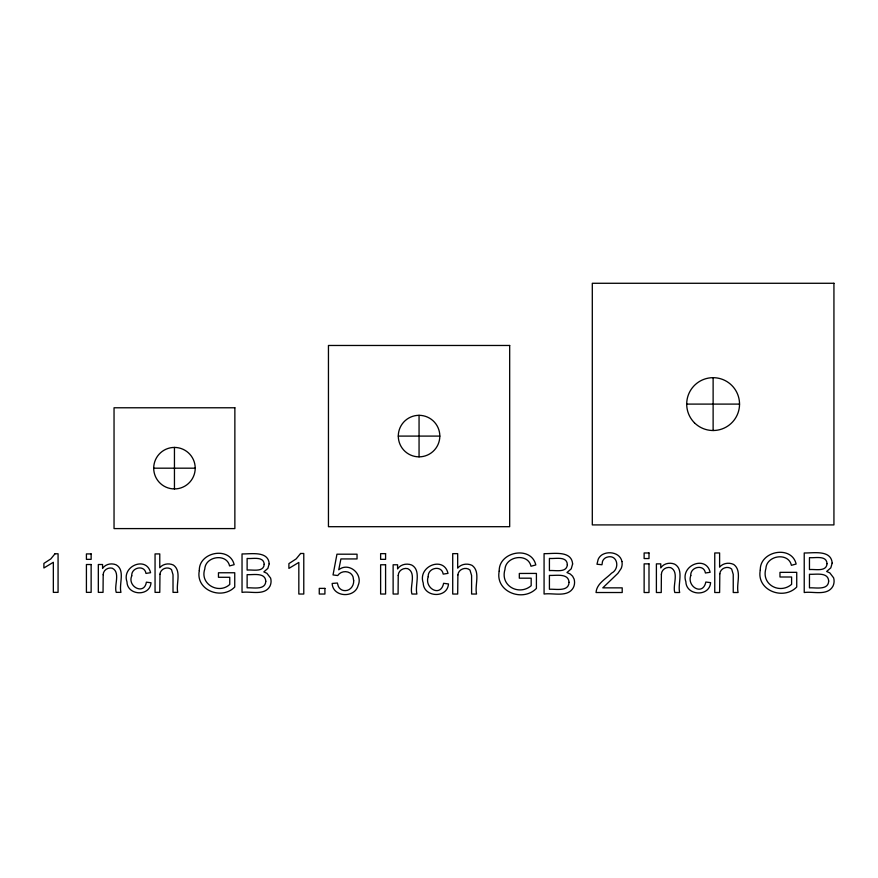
<?xml version="1.0" encoding="UTF-8"?>
<svg xmlns="http://www.w3.org/2000/svg" width="878" height="878" viewBox="0 0 878 878"><rect width="100%" height="100%" fill="white"/><g stroke="black" fill="none" stroke-linecap="round" stroke-linejoin="round"><path stroke-width="1.32" d="M686.695 404.099L739.539 404.099M398.305 436.092L439.823 436.092A20.765 20.765 0 0 0 408.676 418.104A20.765 20.765 0 0 0 408.676 454.069A20.765 20.765 0 0 0 439.823 436.092M153.694 468.183L195.212 468.183A20.765 20.765 0 0 1 164.076 486.16A20.765 20.765 0 0 1 164.076 450.205A20.765 20.765 0 0 1 195.212 468.183M621.942 561.536C620.296 553.085 609.431 550.78 602.648 554.446A10.393 10.393 0 0 0 598.192 559.319L596.974 564.236L601.968 564.752L602.506 561.437A6.804 6.804 0 0 1 606.555 557.343C617.344 553.414 620.516 568.615 611.571 573.158C605.952 578.876 596.656 583.563 596.052 592.518L622.206 592.518L622.206 587.854L602.802 587.854L617.947 573.279L621.174 568.45A11.853 11.853 0 0 0 621.942 561.536M713.123 377.672L713.123 430.516M419.058 415.327L419.058 456.856M174.448 447.418L174.448 488.947M131.744 575.836C127.058 586.526 144.277 595.624 146.374 582.169L151.016 582.772C150.017 596.788 127.277 595.734 126.97 581.829C121.416 565.97 146.626 555.708 150.577 572.697L145.978 573.411C144.585 564.367 131.085 567.462 131.744 575.836M199.317 570.568C195.311 590.225 221.739 600.42 234.744 587.02L234.744 572.752L218.457 572.774L218.457 577.285L229.762 577.285L229.762 584.452C218.798 594.593 199.558 584.232 204.783 568.999C205.364 556.213 226.754 552.931 229.575 565.926L234.163 564.675C229.773 545.951 198.724 551.933 199.317 570.568M428.234 576.659C424.008 587.964 440.646 597.929 443.599 583.31L448.482 583.947C447.429 598.675 423.536 597.567 423.218 582.959C417.379 566.299 443.862 555.522 448.01 573.367L443.192 574.113C441.722 564.609 427.531 567.868 428.234 576.659M499.209 571.128C495.005 591.783 522.761 602.484 536.414 588.414L536.414 573.422L519.315 573.455L519.315 578.185L531.179 578.185L531.179 585.714C519.052 596.096 499.933 585.977 504.96 569.482C505.563 556.059 528.029 552.613 530.992 566.255L535.81 564.938C531.201 545.282 498.594 551.56 499.209 571.128M690.777 575.507C686.629 586.57 702.927 596.338 705.824 582.026L710.598 582.641C709.567 597.062 686.168 595.975 685.861 581.675C680.143 565.355 706.077 554.797 710.137 572.28L705.418 573.005C703.98 563.709 690.086 566.892 690.777 575.507M760.293 570.085C756.167 590.312 783.352 600.793 796.73 587.009L796.73 572.335L779.971 572.357L779.971 577L791.605 577L791.605 584.364C779.719 594.538 760.985 584.638 765.912 568.472C766.505 555.324 788.51 551.944 791.407 565.322L796.137 564.027C791.616 544.766 759.679 550.923 760.293 570.085M103.187 574.695L103.044 592.365L98.325 592.365L98.325 564.51L102.572 564.51L102.572 568.472C105.382 564.049 111.407 562.875 116.072 564.795C125.543 570.074 118.771 584.111 120.955 592.365L116.236 592.365C113.877 585.417 120.791 572.302 112.208 568.187C107.983 567.144 103.198 570.129 103.187 574.695M398.228 575.463L398.085 594.033L393.124 594.033L393.124 564.774L397.591 564.774L397.591 568.933C400.544 564.291 406.876 563.05 411.771 565.059C421.725 570.612 414.614 585.363 416.907 594.033L411.947 594.033C409.466 586.734 416.732 572.95 407.71 568.637C403.276 567.528 398.25 570.667 398.228 575.463M661.386 574.333L661.244 592.518L656.393 592.518L656.393 563.863L660.761 563.863L660.761 567.934C663.647 563.391 669.848 562.172 674.644 564.148C684.39 569.581 677.432 584.024 679.671 592.518L674.82 592.518C672.394 585.363 679.506 571.874 670.671 567.638C666.325 566.562 661.397 569.635 661.386 574.333M159.972 574.201L159.774 592.365L155.055 592.365L155.055 553.919L159.774 553.919L159.774 567.715C163.045 563.742 168.982 562.897 173.493 565.103C181.823 571.194 175.798 583.98 177.74 592.365L173.021 592.365L173.021 574.717L171.495 569.559C167.544 566.003 160.312 568.823 159.972 574.201M457.888 574.947L457.679 594.033L452.719 594.033L452.719 553.645L457.679 553.645L457.679 568.132C461.104 563.961 467.348 563.072 472.09 565.388C480.826 571.787 474.504 585.22 476.556 594.033L471.596 594.033L471.596 575.485L469.982 570.074C465.834 566.332 458.239 569.306 457.888 574.947M719.817 573.828L719.609 592.518L714.758 592.518L714.758 552.964L719.609 552.964L719.609 567.155C722.967 563.061 729.08 562.205 733.723 564.466C742.283 570.733 736.082 583.892 738.091 592.518L733.24 592.518L733.24 574.355L731.659 569.054C727.599 565.388 720.158 568.296 719.817 573.828M353.68 580.775C353.977 585.637 350.278 590.762 345.131 590.642A7.298 7.298 0 0 1 338.326 586.339L337.371 583.014L332.158 583.453C332.751 597.38 354.822 598.467 358.136 585.45C363.294 573.971 348.84 561.657 338.743 569.789L340.916 558.935L357.039 558.935L357.039 554.194L336.954 554.194L333.036 574.936L337.701 575.54C340.258 571.556 346.075 570.491 350.015 573.016A7.924 7.924 0 0 1 353.077 576.989L353.68 580.775M265.793 581.225C265.441 590.532 252.875 587.404 247.124 587.832L247.124 574.618C252.941 575.101 265.266 572.061 265.793 581.225M569.043 582.323C568.67 592.101 555.467 588.809 549.419 589.27L549.419 575.375C555.533 575.891 568.483 572.697 569.043 582.323M828.678 581.049C828.316 590.631 815.388 587.404 809.461 587.854L809.461 574.245C815.453 574.75 828.13 571.622 828.678 581.049M264.201 564.356C263.663 572.665 252.282 569.427 247.124 570.074L247.124 558.452C252.414 559.088 263.828 555.862 264.201 564.356M567.353 564.609C566.804 573.334 554.841 569.932 549.419 570.612L549.419 558.408C554.984 559.077 566.968 555.675 567.353 564.609M827.032 563.698C826.483 572.247 814.773 568.911 809.461 569.581L809.461 557.629C814.916 558.287 826.648 554.951 827.032 563.698M269.206 563.753L267.867 568.395L263.828 571.907L266.912 573.29L270.6 578.086A11.249 11.249 0 0 1 269.93 586.241C264.53 596.008 250.647 591.037 242.032 592.365L242.032 553.919C250.636 554.194 268.229 550.517 269.206 563.753M572.621 563.972L571.216 568.845L566.968 572.544L570.217 573.992L572.61 576.209L574.08 579.03A11.82 11.82 0 0 1 573.378 587.601C567.715 597.852 553.118 592.628 544.075 594.033L544.075 553.645C553.118 553.93 571.6 550.067 572.621 563.972M832.179 563.083L830.807 567.857L826.648 571.468L829.831 572.895L833.617 577.823A11.579 11.579 0 0 1 832.926 586.219C827.383 596.261 813.083 591.146 804.226 592.518L804.226 552.964C813.083 553.25 831.181 549.463 832.179 563.083M55.018 553.766L50.825 558.902L43.9 563.413L43.9 567.978L53.338 562.282L53.338 592.365L58.069 592.365L58.069 553.766L55.018 553.766M300.583 553.48L296.182 558.88L288.906 563.61L288.906 568.406L298.827 562.436L298.827 594.033L303.777 594.033L303.777 553.48L300.583 553.48M833.935 283.276L592.299 283.276L592.299 524.912L833.935 524.912L833.935 283.276M509.679 345.471L328.449 345.471L328.449 526.701L509.679 526.701L509.679 345.471M234.865 407.776L114.041 407.776L114.041 528.589L234.865 528.589L234.865 407.776M648.996 552.964L644.134 552.964L644.134 558.551L648.996 558.551L648.996 552.964M385.585 553.645L380.624 553.645L380.624 559.341L385.585 559.341L385.585 553.645M91.136 553.919L86.417 553.919L86.417 559.352L91.136 559.352L91.136 553.919M648.996 563.863L644.134 563.863L644.134 592.518L648.996 592.518L648.996 563.863M91.136 564.51L86.417 564.51L86.417 592.365L91.136 592.365L91.136 564.51M385.585 564.774L380.624 564.774L380.624 594.033L385.585 594.033L385.585 564.774M324.915 588.381L319.263 588.381L319.263 594.033L324.915 594.033L324.915 588.381M694.432 422.779A26.428 26.428 0 0 0 738.639 410.937A26.428 26.428 0 0 0 706.285 378.572A26.428 26.428 0 0 0 694.432 422.779"/></g></svg>
